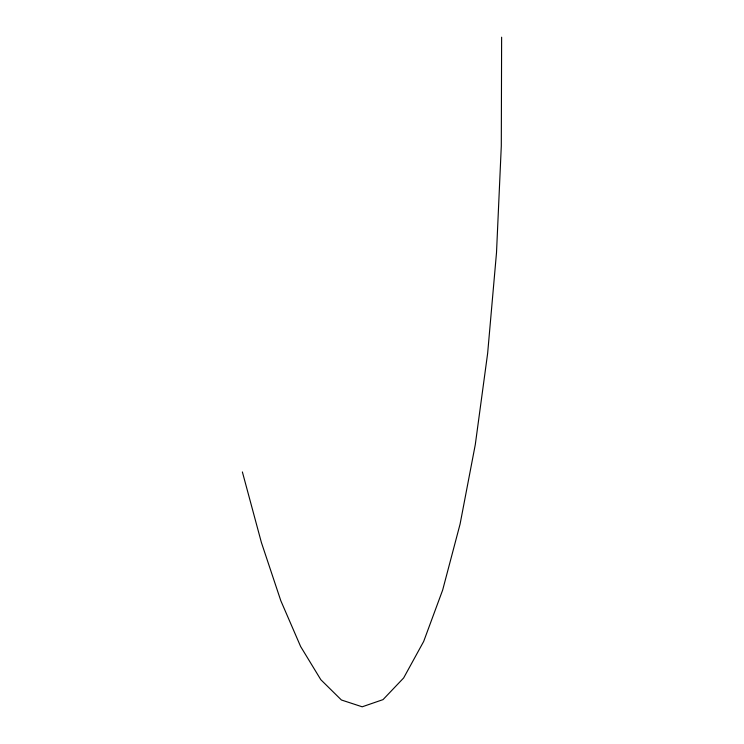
<?xml version="1.0" encoding="UTF-8"?>
<svg xmlns="http://www.w3.org/2000/svg" width="744" height="744" viewBox="0 0 744 744"><rect width="100%" height="100%" fill="white"/><g stroke="black" fill="none" stroke-linecap="round" stroke-linejoin="round"><path stroke-width="1.12" d="M501.623 37.2L501.298 145.954L496.508 252.644L487.646 353.307L475.286 444.642L460.071 524.129L442.661 590.057L423.671 641.458L403.639 677.961L383.03 699.62L362.198 706.8L341.403 699.992L320.841 679.728L300.623 646.508L280.804 600.696L261.395 542.497L242.377 471.938"/></g></svg>
